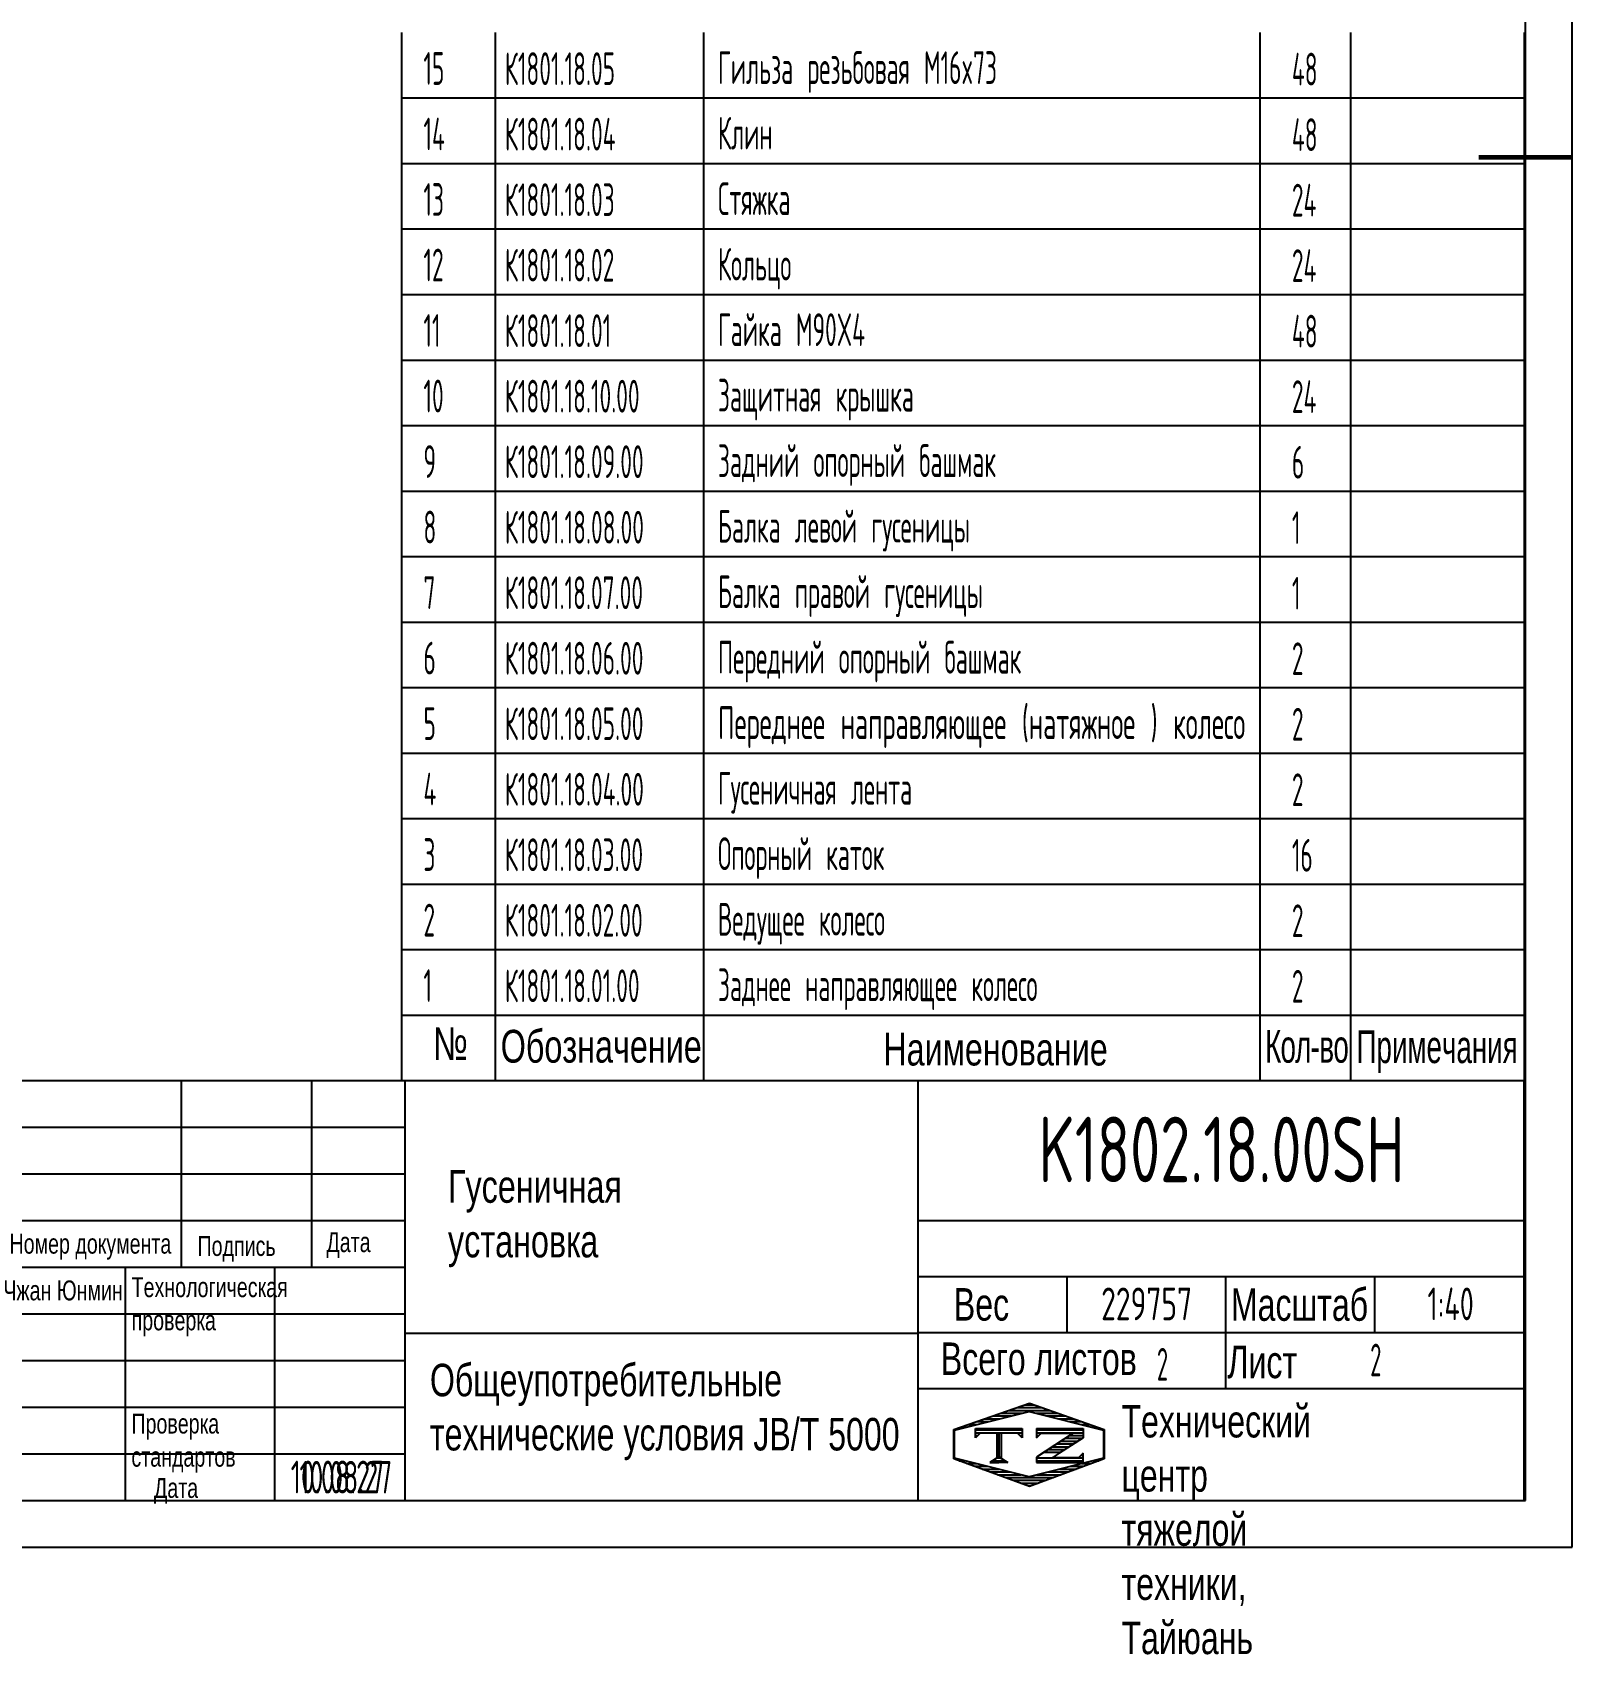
# Model space of a CAD drawing. Header units: millimetres. Extents: x -10 to 16810, y -459 to 11890.
# Drawn here: x 10215 to 16810, y -459 to 6474 of the extents above; entities that cross this region are included whole.
import ezdxf
from ezdxf.enums import TextEntityAlignment as Align

# ---------------------------------------------------------------- set-up
doc = ezdxf.new("R2010")
doc.units = ezdxf.units.MM
doc.header["$LTSCALE"] = 400
doc.linetypes.add('F', pattern=[0.75, 0.5, -0.25])
doc.linetypes.add('G', pattern=[2, 1.25, -0.25, 0.25, -0.25])
for name, color, linetype in [('01', 7, 'Continuous'), ('02', 1, 'Continuous'), ('04', 2, 'F'), ('05', 4, 'G'), ('11', 3, 'Continuous'), ('THICK', 7, 'Continuous')]:
    doc.layers.add(name, color=color, linetype=linetype)
doc.styles.add('HZLIB', font='TXT.shx', dxfattribs={"width": 0.5, "height": 140})
doc.styles.get("Standard").update_dxf_attribs({"font": 'isocp', "width": 0.707, "bigfont": 'intecad.shx'})

# ---------------------------------------------------------------- blocks, each defined once
blk = doc.blocks.new('*U259')
at = {"layer": '01'}
for points in [[(415, 5), (415, 292)], [(25, 5), (415, 5)]]:
    blk.add_lwpolyline(points, dxfattribs=at)
at = {"layer": '01', "const_width": 0.5}
blk.add_lwpolyline([(420, 148.5), (410, 148.5)], dxfattribs=at)
at = {"layer": '02'}
for points in [[(420, 0), (420, 297)], [(0, 0), (420, 0)]]:
    blk.add_lwpolyline(points, dxfattribs=at)
blk = doc.blocks.new('*X295')
at = {"color": 0}
for p, q in [((127.06, 7.8), (132.06, 7.8)), ((127.06, 7.5), (132.06, 7.5)), ((127.06, 7.2), (127.32, 7.2)), ((130.62, 7.2), (132.06, 7.2)), ((127.84, 5.4), (129.64, 5.4)), ((128.3, 5.7), (130.1, 5.7)), ((128.77, 6), (130.57, 6)), ((129.23, 6.3), (131.04, 6.3)), ((129.7, 6.6), (131.51, 6.6)), ((130.16, 6.9), (131.98, 6.9))]:
    blk.add_line(p, q, dxfattribs=at)
blk = doc.blocks.new('*X296')
at = {"color": 0}
for p, q in [((127.06, 4.8), (132.06, 4.8)), ((127.06, 4.5), (132.06, 4.5)), ((131.84, 5.1), (132.06, 5.1))]:
    blk.add_line(p, q, dxfattribs=at)
blk = doc.blocks.new('*X294')
at = {"color": 0}
for p, q in [((122.34, 4.5), (123.72, 4.5)), ((122.82, 4.8), (123.24, 4.8))]:
    blk.add_line(p, q, dxfattribs=at)
blk = doc.blocks.new('*X293')
at = {"color": 0}
for p, q in [((120.53, 7.8), (125.53, 7.8)), ((120.53, 7.5), (125.53, 7.5)), ((120.53, 7.2), (120.79, 7.2)), ((125.27, 7.2), (125.53, 7.2))]:
    blk.add_line(p, q, dxfattribs=at)
blk = doc.blocks.new('*X292')
at = {"color": 0}
for p, q in [((125.83, 10.5), (126.82, 10.5)), ((120.66, 8.7), (121.92, 8.7)), ((121.52, 9), (123.12, 9)), ((122.38, 9.3), (124.32, 9.3)), ((123.24, 9.6), (125.52, 9.6)), ((124.1, 9.9), (128.52, 9.9)), ((124.97, 10.2), (127.67, 10.2)), ((127.02, 9.6), (129.37, 9.6)), ((128.22, 9.3), (130.22, 9.3)), ((129.42, 9), (131.07, 9)), ((130.62, 8.7), (131.92, 8.7)), ((118.22, 7.8), (118.32, 7.8)), ((118.22, 7.5), (118.27, 7.5)), ((118.22, 7.2), (118.27, 7.2)), ((118.94, 8.1), (119.52, 8.1)), ((119.8, 8.4), (120.72, 8.4)), ((131.82, 8.4), (132.77, 8.4)), ((133.02, 8.1), (133.62, 8.1)), ((134.22, 7.8), (134.32, 7.8)), ((134.27, 7.5), (134.32, 7.5)), ((134.27, 7.2), (134.32, 7.2)), ((118.22, 6.9), (118.27, 6.9)), ((118.22, 6.6), (118.27, 6.6)), ((118.22, 6.3), (118.27, 6.3)), ((118.22, 6), (118.27, 6)), ((118.22, 5.7), (118.27, 5.7)), ((118.22, 5.4), (118.27, 5.4)), ((134.27, 6.9), (134.32, 6.9)), ((134.27, 6.6), (134.32, 6.6)), ((134.27, 6.3), (134.32, 6.3)), ((134.27, 6), (134.32, 6)), ((134.27, 5.7), (134.32, 5.7)), ((134.27, 5.4), (134.32, 5.4)), ((118.22, 5.1), (118.27, 5.1)), ((118.22, 4.8), (118.27, 4.8)), ((118.79, 4.5), (119.42, 4.5)), ((119.61, 4.2), (120.62, 4.2)), ((120.43, 3.9), (121.82, 3.9)), ((121.26, 3.6), (123.02, 3.6)), ((129.52, 3.6), (131.32, 3.6)), ((130.72, 3.9), (132.14, 3.9)), ((131.92, 4.2), (132.95, 4.2)), ((133.12, 4.5), (133.76, 4.5)), ((134.27, 5.1), (134.32, 5.1)), ((134.27, 4.8), (134.32, 4.8)), ((122.08, 3.3), (124.22, 3.3)), ((122.91, 3), (125.42, 3)), ((123.73, 2.7), (128.89, 2.7)), ((124.55, 2.4), (128.07, 2.4)), ((125.38, 2.1), (127.26, 2.1)), ((126.2, 1.8), (126.45, 1.8)), ((127.12, 3), (129.7, 3)), ((128.32, 3.3), (130.51, 3.3))]:
    blk.add_line(p, q, dxfattribs=at)

msp = doc.modelspace()

# ---------------------------------------------------------------- linework, layer by layer
for p, q in [((11794.2, 6474.2), (11794.2, 1994.2)), ((12194.2, 6474.2), (12194.2, 1994.2)), ((13085.2, 6474.2), (13085.2, 1994.2)), ((15464.2, 6474.2), (15464.2, 1994.2)), ((15851.5, 6474.2), (15851.5, 1994.2)), ((16594.2, 6474.2), (16594.2, 1994.2)), ((11794.2, 6194.2), (16594.2, 6194.2)), ((11794.2, 5914.2), (16594.2, 5914.2)), ((11794.2, 5634.2), (16594.2, 5634.2)), ((11794.2, 5354.2), (16594.2, 5354.2)), ((11794.2, 5074.2), (16594.2, 5074.2)), ((11794.2, 4794.2), (16594.2, 4794.2)), ((11794.2, 4514.2), (16594.2, 4514.2)), ((11794.2, 4234.2), (16594.2, 4234.2)), ((11794.2, 3954.2), (16594.2, 3954.2)), ((11794.2, 3674.2), (16594.2, 3674.2)), ((11794.2, 3394.2), (16594.2, 3394.2)), ((11794.2, 3114.2), (16594.2, 3114.2)), ((11794.2, 2834.2), (16594.2, 2834.2)), ((11794.2, 2554.2), (16594.2, 2554.2)), ((11794.2, 2274.2), (16594.2, 2274.2)), ((11794.2, 1994.2), (16594.2, 1994.2))]:
    msp.add_line(p, q)
at = {"layer": 'THICK'}
for p, q in [((9411.9, 1994.2), (16594.2, 1994.2)), ((10852.7, 1196.8), (10852.7, 1994.2)), ((11410.9, 1196.8), (11410.9, 1994.2)), ((11809.7, 200), (11809.7, 1994.2)), ((14002.6, 200), (14002.6, 1994.2)), ((16594.2, 200), (16594.2, 1994.2)), ((9417.4, 1396.1), (11809.7, 1396.1)), ((14002.6, 1396.1), (16594.2, 1396.1)), ((9417.4, 1196.8), (11809.7, 1196.8)), ((10613.5, 200), (10613.5, 1196.8)), ((11251.5, 200), (11251.5, 1196.8)), ((14002.6, 1156.9), (16594.2, 1156.9)), ((14640.5, 917.7), (14640.5, 1156.9)), ((15318.3, 678.5), (15318.3, 1156.9)), ((15956.3, 917.7), (15956.3, 1156.9)), ((11809.7, 914.2), (14002.6, 914.2)), ((14002.6, 917.7), (16594.2, 917.7)), ((14002.6, 678.5), (16594.2, 678.5)), ((9417.4, 200), (16594.2, 200))]:
    msp.add_line(p, q, dxfattribs=at)
at = {"layer": 'THICK', "color": 3}
for p, q in [((9417.4, 1794.9), (11809.7, 1794.9)), ((9417.4, 1595.5), (11809.7, 1595.5)), ((9417.4, 997.4), (11809.7, 997.4)), ((9417.4, 798.1), (11809.7, 798.1)), ((9417.4, 598.7), (11809.7, 598.7)), ((14156.2, 503.3), (14479.3, 615.8)), ((14158.3, 500.7), (14477.2, 580.5)), ((14477.2, 580.5), (14796.2, 500.7)), ((14479.3, 615.8), (14798.3, 503.3)), ((14156.2, 377.9), (14156.2, 503.3)), ((14158.3, 381.1), (14158.3, 500.7)), ((14248.3, 467.1), (14248.3, 507)), ((14248.3, 507), (14447.7, 507)), ((14268.3, 487), (14248.3, 467.1)), ((14427.8, 487), (14268.3, 487)), ((14339.3, 487.2), (14339.3, 377.9)), ((14348, 487.2), (14348, 377.9)), ((14358, 487.2), (14358, 377.9)), ((14447.7, 467.1), (14427.8, 487)), ((14447.7, 507), (14447.7, 467.1)), ((14508.7, 507), (14508.7, 467.1)), ((14508.7, 507), (14708.1, 507)), ((14508.7, 467.1), (14528.7, 487)), ((14665.7, 487), (14508.7, 385.5)), ((14528.7, 487), (14665.7, 487)), ((14708.1, 507), (14708.1, 467.1)), ((14796.2, 500.7), (14796.2, 381.1)), ((14798.3, 503.3), (14798.3, 377.9)), ((14708.1, 467.5), (14606, 402.1)), ((9417.4, 399.4), (11809.7, 399.4)), ((14479.3, 260.2), (14156.2, 377.9)), ((14477.2, 301.4), (14158.3, 381.1)), ((14348, 387), (14309.4, 362.7)), ((14309.4, 362.7), (14348, 362.7)), ((14348, 387), (14386.6, 362.7)), ((14386.6, 362.7), (14348, 362.7)), ((14796.2, 381.1), (14477.2, 301.4)), ((14798.3, 377.9), (14479.3, 260.2)), ((14508.7, 385.5), (14508.7, 362.7)), ((14508.7, 362.7), (14708.1, 362.7)), ((14606, 402.1), (14575.5, 382.6)), ((14688.2, 382.6), (14575.5, 382.6)), ((14708.1, 402.6), (14688.2, 382.6)), ((14708.1, 362.7), (14708.1, 402.6))]:
    msp.add_line(p, q, dxfattribs=at)

# ---------------------------------------------------------------- block references
at = {"layer": '04', "xscale": 40, "yscale": 40, "zscale": 40}
msp.add_blockref('*U259', (0, 0), dxfattribs=at)
at = {"layer": 'THICK', "color": 3, "xscale": 39.87142960781819, "yscale": 39.87142960781284, "zscale": 39.87142960781534}
for name in ['*X292', '*X293', '*X295', '*X294', '*X296']:
    msp.add_blockref(name, (9442.6, 190.3), dxfattribs=at)

# ---------------------------------------------------------------- texts
at = {"style": 'HZLIB', "width": 0.5}
for s, p in [('15', (11887.6, 6250.2)), ('К1801.18.05', (12235.5, 6249.4)), ('Гильза резьбовая M16x73', (13147, 6253.8)), ('48', (15601.2, 6247.3)), ('14', (11887.6, 5970.2)), ('К1801.18.04', (12235.5, 5969.5)), ('Клин', (13147, 5973.8)), ('48', (15601.2, 5967.3)), ('13', (11887.6, 5690.2)), ('К1801.18.03', (12235.5, 5689.5)), ('Стяжка', (13147, 5693.8)), ('24', (15601.2, 5687.3)), ('12', (11887.6, 5410.2)), ('К1801.18.02', (12235.5, 5409.5)), ('Кольцо', (13147, 5413.8)), ('24', (15601.2, 5407.3)), ('11', (11887.6, 5130.2)), ('К1801.18.01', (12235.5, 5129.5)), ('Гайка M90X4', (13147, 5133.8)), ('48', (15601.2, 5127.3)), ('Защитная крышка', (13147, 4853.8)), ('10', (11887.6, 4850.2)), ('К1801.18.10.00', (12235.5, 4849.5)), ('24', (15601.2, 4847.4)), ('Задний опорный башмак', (13147, 4573.9)), ('9', (11887.6, 4570.2)), ('К1801.18.09.00', (12235.5, 4569.5)), ('6', (15601.2, 4567.4)), ('8', (11887.6, 4290.2)), ('К1801.18.08.00', (12235.5, 4289.5)), ('Балка левой гусеницы', (13147, 4293.9)), ('1', (15601.2, 4287.4)), ('7', (11887.6, 4010.2)), ('К1801.18.07.00', (12235.5, 4009.5)), ('Балка правой гусеницы', (13147, 4013.9)), ('1', (15601.2, 4007.4)), ('6', (11887.6, 3730.2)), ('К1801.18.06.00', (12235.5, 3729.5)), ('Передний опорный башмак', (13147, 3733.9)), ('2', (15601.2, 3727.4)), ('5', (11887.6, 3450.2)), ('К1801.18.05.00', (12235.5, 3449.5)), ('2', (15601.2, 3447.4)), ('4', (11887.6, 3170.2)), ('К1801.18.04.00', (12235.5, 3169.6)), ('Гусеничная лента', (13147, 3173.9)), ('2', (15601.2, 3167.4)), ('3', (11887.6, 2890.2)), ('К1801.18.03.00', (12235.5, 2889.6)), ('Опорный каток', (13147, 2893.9)), ('16', (15601.2, 2887.4)), ('2', (11887.6, 2610.2)), ('К1801.18.02.00', (12235.5, 2609.6)), ('Ведущее колесо', (13147, 2613.9)), ('2', (15601.2, 2607.4)), ('1', (11887.6, 2330.2)), ('К1801.18.01.00', (12235.5, 2329.6)), ('Заднее направляющее колесо', (13147, 2333.9)), ('2', (15601.2, 2327.4))]:
    msp.add_text(s, height=140, dxfattribs=at).set_placement(p)
at = {"style": 'HZLIB', "width": 0.411134}
msp.add_text('Переднее направляющее (натяжное ) колесо', height=140, dxfattribs=at).set_placement((13147, 3453.9), (15401.4, 3453.9), align=Align.FIT)
at = {"layer": '01', "attachment_point": 1}
for s, insert, char_height in [('{\\fArial|b0|i0|c204|p34;Номер документа}', (10117.3, 1339.8), 85.016), ('{\\fArial|b0|i0|c204|p34;Подпись}', (10921.4, 1330), 85.016), ('{\\fArial|b0|i0|c204|p34;Дата}', (11472.8, 1346.3), 85.016), ('{\\fArial|b0|i0|c204|p34;\\C3;Чжан Юнмин}', (10091.2, 1140.1), 85.016), ('{\\fArial|b0|i0|c204|p34;Технологическая\\Pпроверка}', (10639.6, 1153.8), 85.016), ('{\\fArial|b0|i0|c204|p34;Вес}', (14155.7, 1107.4), 138.859), ('{\\fArial|b0|i0|c204|p34;Проверка\\Pстандартов}', (10638.8, 571), 85.016), ('{\\fArial|b0|i0|c204|p34;Дата}', (10735.4, 295.8), 85.016)]:
    msp.add_mtext(s, dxfattribs=dict(at, insert=insert, char_height=char_height))
at = {"layer": '01', "insert": (14872.4, 608), "char_height": 138.859, "width": 6.525, "attachment_point": 1}
msp.add_mtext('{\\fArial|b0|i0|c204|p34;Технический центр\\Pтяжелой техники, Тайюань}', dxfattribs=at)
at = {"layer": '04', "char_height": 140, "attachment_point": 1}
for s, insert, width in [('{\\fArial|b0|i0|c204|p34;\\C0;№}', (11928.9, 2221.7), 4.1), ('{\\fArial|b0|i0|c204|p34;\\C3;Гусеничная установка}', (11992.4, 1612.2), 3.617)]:
    msp.add_mtext(s, dxfattribs=dict(at, insert=insert, width=width))
for s, insert in [('{\\fArial|b0|i0|c204|p34;\\C0;Обозначение}', (12217.9, 2211.2)), ('{\\fArial|b0|i0|c204|p34;\\C0;Наименование}', (13853.8, 2198.9)), ('{\\fArial|b0|i0|c204|p34;\\W0.607;\\T0.95;\\C0;Кол-во}', (15486.8, 2210.9)), ('{\\fArial|b0|i0|c204|p34;\\W0.607;\\C0;Примечания}', (15877.6, 2209.3))]:
    msp.add_mtext(s, dxfattribs=dict(at, insert=insert))
at = {"layer": '05', "char_height": 138.915, "attachment_point": 1}
for s, insert in [('{\\fArial|b0|i0|c204|p34;\\C0;Масштаб}', (15340.3, 1106.7)), ('{\\fArial|b0|i0|c204|p34;\\C0;Всего листов}', (14099.9, 875)), ('{\\fArial|b0|i0|c204|p34;\\C0;Лист}', (15325.5, 861.4)), ('{\\fArial|b0|i0|c204|p34;\\C0;Общеупотребительные\\Pтехнические условия \\fArial|b0|i0|c0|p34;JB/T 5000}', (11915.3, 784.1))]:
    msp.add_mtext(s, dxfattribs=dict(at, insert=insert))
at = {"layer": '11'}
for s, height, width, p, p2 in [('K1802.18.00SH', 280, 0.693834, (14517.6, 1560), (16082.4, 1560)), ('229757', 140, 0.685266, (14785.6, 970), (15174.4, 970)), ('1:40', 140, 0.657692, (16181, 970), (16379, 970)), ('2', 140, 0.562593, (15023.8, 711.7), (15071.9, 711.7)), ('2', 140, 0.562593, (15936, 730), (15984, 730)), ('10.08.27', 140, 0.642055, (11320, 230), (11720, 230)), ('10.08.27', 138.86, 0.642055, (11357.2, 229.8), (11754, 229.8))]:
    msp.add_text(s, height=height, dxfattribs=dict(at, width=width)).set_placement(p, p2, align=Align.FIT)

doc.saveas('drawing.dxf')
